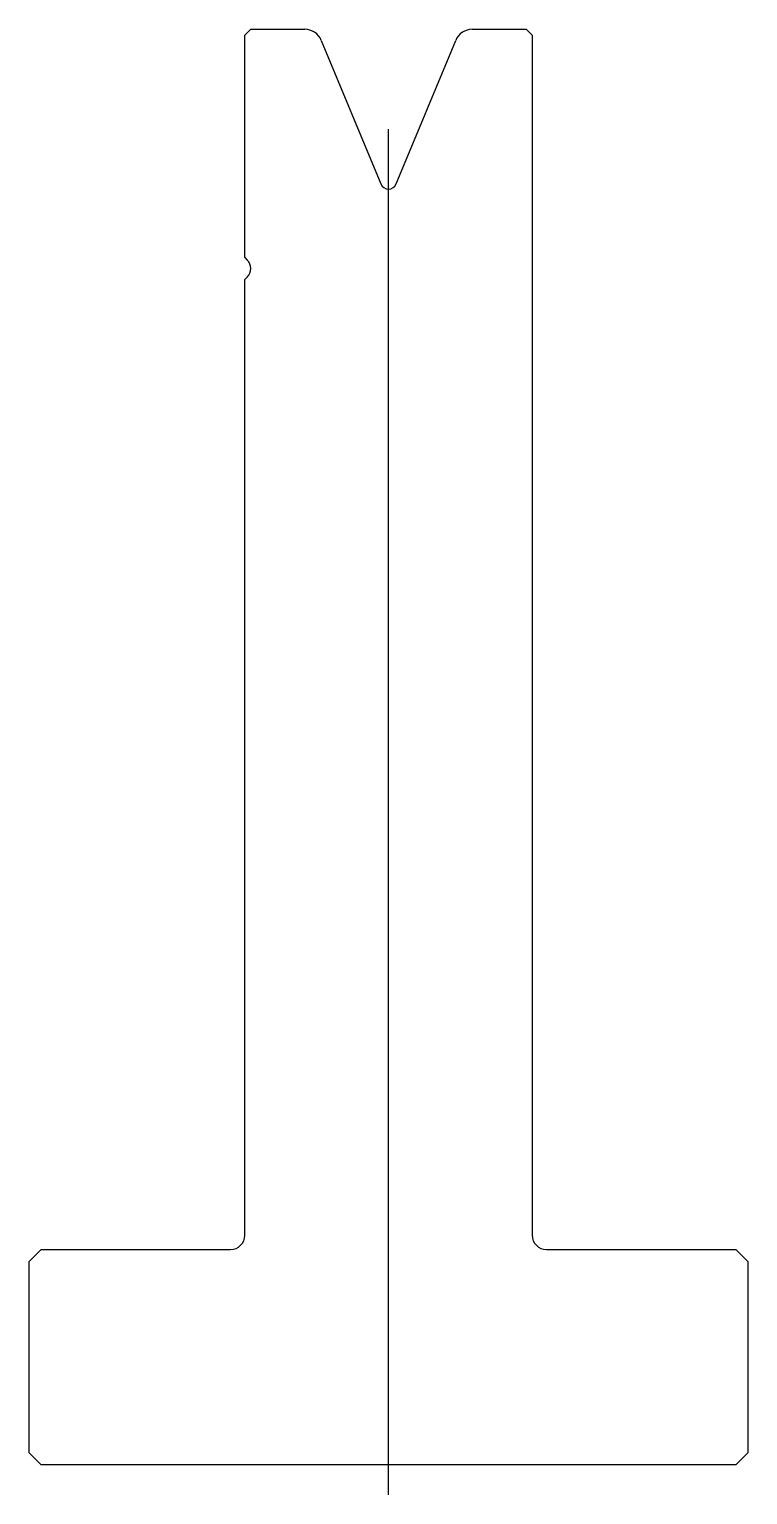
# Model space of a CAD drawing. Header units: metres. Extents: x -31 to 29, y -61 to 62.
import ezdxf

# ---------------------------------------------------------------- set-up
doc = ezdxf.new("R2010")
doc.units = ezdxf.units.M

msp = doc.modelspace()

# ---------------------------------------------------------------- linework, layer by layer
for p, q in [((-12.347049, 61.790097), (-12.847049, 61.290097)), ((-12.847049, 42.70431), (-12.847049, 61.290097)), ((-12.347049, 61.790097), (-7.849317, 61.790097)), ((6.155219, 61.790097), (10.652951, 61.790097)), ((11.152951, 61.290097), (10.652951, 61.790097)), ((11.152951, 61.290097), (11.152951, -39.009903)), ((-6.463498, 60.864122), (-1.493765, 48.866125)), ((-0.200334, 48.866125), (4.769399, 60.864122)), ((-0.847049, -60.709903), (-0.847049, 53.440309)), ((-12.847049, 42.70431), (-12.639942, 42.497203)), ((-12.639942, 41.08299), (-12.847049, 40.875883)), ((-12.847049, -39.009903), (-12.847049, 40.875883)), ((-29.847049, -40.209903), (-30.847049, -41.209903)), ((-29.847049, -40.209903), (-14.047049, -40.209903)), ((12.352951, -40.209903), (28.152951, -40.209903)), ((29.152951, -41.209903), (28.152951, -40.209903)), ((-30.847049, -57.209903), (-30.847049, -41.209903)), ((29.152951, -41.209903), (29.152951, -57.209903)), ((-30.847049, -57.209903), (-29.847049, -58.209903)), ((28.152951, -58.209903), (29.152951, -57.209903)), ((28.152951, -58.209903), (-29.847049, -58.209903))]:
    msp.add_line(p, q)
for centre, radius, start, end in [((-7.849317, 60.290097), 1.5, 22.5, 90), ((6.155219, 60.290097), 1.5, 90, 157.5), ((-0.847049, 49.134003), 0.7, 202.5, 337.5), ((-13.347049, 41.790097), 1, 315, 45), ((-14.047049, -39.009903), 1.2, 270, 360), ((12.352951, -39.009903), 1.2, 180, 270)]:
    msp.add_arc(centre, radius, start, end)

doc.saveas('drawing.dxf')
